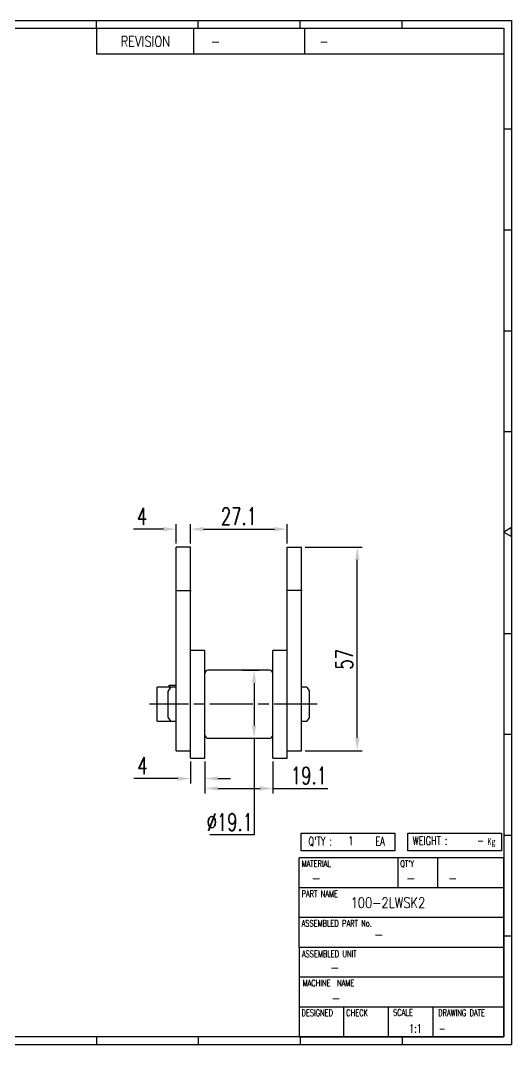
# Model space of a CAD drawing. Header units: millimetres. Extents: x 1614 to 2017, y 59 to 345.
# Drawn here: x 1879.8 to 2017.3, y 58.8 to 345.3 of the extents above; entities that cross this region are included whole.
import ezdxf
from ezdxf.enums import TextEntityAlignment as Align

# ---------------------------------------------------------------- set-up
doc = ezdxf.new("R2010")
doc.units = ezdxf.units.MM
doc.linetypes.add('AM_ISO08W050', pattern=[18, 12, -1.5, 3, -1.5])
doc.layers.get('Defpoints').update_dxf_attribs({"color": 80})
doc.layers.add('CL1', color=140, linetype='AM_ISO08W050', lineweight=25)
doc.layers.add('S-DIM', color=7, linetype='Continuous')
doc.layers.add('TITLE', color=7, linetype='Continuous')
doc.styles.add('HAN', font='ROMANS.shx', dxfattribs={"width": 0.7, "bigfont": 'whgtxt.shx'})
doc.styles.add('HKD_ST2', font='romans.shx', dxfattribs={"width": 0.7, "height": 4, "bigfont": '@extfont2.shx'})
doc.styles.add('HSG', font='SIMPLEX.shx', dxfattribs={"width": 0.7, "bigfont": 'HSG.shx'})
doc.dimstyles.new('AP2', dxfattribs={"dimscale": 2, "dimtxt": 2.4, "dimasz": 1.8, "dimexe": 0.7, "dimexo": 0.5, "dimgap": 0.6, "dimtad": 1, "dimtoh": 1, "dimdec": 1, "dimrnd": 0.01, "dimzin": 9, "dimdsep": 46, "dimtxsty": 'HSG', "dimcen": 0, "dimclrd": 251, "dimclre": 251, "dimclrt": 60, "dimazin": 2, "dimtp": 1, "dimtm": 1, "dimtfac": 0.5, "dimtdec": 1, "dimtofl": 0, "dimtmove": 0, "dimatfit": 3, "dimfxl": 0, "dimtvp": 1, "dimtolj": 2, "dimlwd": -1, "dimlwe": -1, "dimarcsym": 0})

# ---------------------------------------------------------------- blocks, each defined once
blk = doc.blocks.new('MAST')
at = {"color": 140}
for p, q in [((0, 90.118), (80.15, 90.118)), ((80.15, 90.118), (80.15, 33.191)), ((57.068, 89.693), (57.068, 88.246)), ((62.47, 89.693), (62.47, 88.246)), ((68.635, 89.693), (68.635, 88.246)), ((79.725, 88.246), (57.068, 88.246)), ((68.449, 43.961), (68.449, 44.936)), ((68.449, 44.936), (73.654, 44.936)), ((73.654, 44.936), (73.654, 43.961)), ((74.39, 43.961), (74.39, 44.936)), ((74.39, 44.936), (79.595, 44.936)), ((79.595, 44.936), (79.595, 43.961)), ((73.654, 43.961), (68.449, 43.961)), ((79.595, 43.961), (74.39, 43.961)), ((68.336, 38.59), (68.336, 43.563)), ((79.725, 43.563), (68.336, 43.563)), ((73.827, 43.563), (73.827, 41.905)), ((76.037, 43.563), (76.037, 41.905)), ((79.725, 38.59), (79.725, 43.563)), ((79.725, 41.905), (68.336, 41.905)), ((79.725, 40.248), (68.336, 40.248)), ((68.336, 38.59), (68.336, 33.616)), ((79.725, 38.59), (68.336, 38.59)), ((79.725, 33.616), (79.725, 38.59)), ((79.725, 36.932), (68.336, 36.932)), ((79.725, 35.274), (68.336, 35.274)), ((70.822, 33.616), (70.822, 35.274)), ((73.309, 33.616), (73.309, 35.274)), ((75.796, 33.616), (75.796, 35.274)), ((68.336, 33.616), (79.725, 33.616)), ((0, 33.191), (80.15, 33.191))]:
    blk.add_line(p, q, dxfattribs=at)
for p, q in [((57.068, 89.693), (57.068, 90.118)), ((62.732, 89.693), (62.732, 90.118)), ((68.397, 89.693), (68.397, 90.118)), ((74.061, 89.693), (74.061, 90.118)), ((79.725, 84.085), (80.15, 84.085)), ((79.725, 78.478), (80.15, 78.478)), ((79.725, 72.87), (80.15, 72.87)), ((79.725, 67.262), (80.15, 67.262)), ((79.725, 56.047), (80.15, 56.047)), ((79.725, 50.439), (80.15, 50.439)), ((79.725, 44.832), (80.15, 44.832)), ((79.725, 39.224), (80.15, 39.224)), ((57.068, 33.616), (57.068, 33.191)), ((62.732, 33.616), (62.732, 33.191)), ((68.397, 33.616), (68.397, 33.191)), ((74.061, 33.616), (74.061, 33.191))]:
    blk.add_line(p, q)
blk.add_lwpolyline([(0.425, 89.693), (79.725, 89.693), (79.725, 33.616), (0.425, 33.616)], close=True, dxfattribs=at)
blk.add_lwpolyline([(79.725, 61.679), (80.15, 61.433), (80.15, 61.924)], close=True)
for s, height, style, width, p in [('REVISION', 0.5806, 'HAN', 0.8, (58.415, 88.664)), ('-', 0.581, 'HAN', 0.8, (63.426, 88.664)), ('-', 0.581, 'HAN', 0.8, (69.468, 88.664)), ("Q'TY : ", 0.4746, 'HKD_ST2', 0.7, (68.857, 44.253)), ('1', 0.475, 'HKD_ST2', 0.7, (71.071, 44.275)), ('EA', 0.4746, 'HKD_ST2', 0.7, (72.578, 44.253)), ('WEIGHT : ', 0.4746, 'HKD_ST2', 0.7, (74.65, 44.286)), ('-', 0.581, 'HAN', 0.8, (69.029, 42.157)), ('-', 0.581, 'HAN', 0.8, (74.289, 42.157)), ('-', 0.581, 'HAN', 0.8, (76.623, 42.157)), ('-', 0.581, 'HAN', 0.8, (72.515, 39.013)), ('-', 0.581, 'HAN', 0.8, (70.067, 37.189)), ('-', 0.581, 'HAN', 0.8, (70.126, 35.48)), ('1:1', 0.4746, 'HKD_ST2', 0.7, (74.458, 33.848)), ('-', 0.475, 'HKD_ST2', 0.7, (76.112, 33.837))]:
    blk.add_text(s, height=height, dxfattribs=dict(style=style, width=width)).set_placement(p)
at = {"style": 'HKD_ST2', "width": 0.7}
blk.add_text('-', height=0.475, dxfattribs=at).set_placement((78.613, 44.286), align=Align.RIGHT)
at = {"color": 254, "style": 'HKD_ST2', "width": 0.7}
for s, height, p in [('MATERIAL', 0.3651, (68.474, 43.425)), ("QT'Y", 0.3651, (73.965, 43.425)), ('PART NAME', 0.3651, (68.474, 41.756)), ('ASSEMBLED PART No.', 0.36511, (68.474, 40.109)), ('ASSEMBLED UNIT', 0.36511, (68.49, 38.408)), ('MACHINE  NAME', 0.36511, (68.532, 36.794)), ('DESIGNED', 0.3651, (68.474, 35.136)), ('CHECK', 0.3651, (70.961, 35.136)), ('SCALE', 0.3651, (73.566, 35.153)), ('DRAWING DATE', 0.36511, (76.071, 35.141))]:
    blk.add_text(s, height=height, dxfattribs=at).set_placement(p, align=Align.TOP_LEFT)
at = {"layer": 'TITLE', "width": 0.8}
blk.add_text('Kg', height=0.3789, dxfattribs=at).set_placement((78.807, 44.286))
blk = doc.blocks.new('*D11')
at = {"layer": 'Defpoints', "color": 0, "transparency": 16777216}
for p in [(1927.41, 202.98), (1923.41, 197.98), (1927.41, 197.98)]:
    blk.add_point(p, dxfattribs=at)
at = {"layer": 'S-DIM', "color": 251, "linetype": 'ByBlock', "transparency": 16777216}
for p, q in [((1923.41, 198.98), (1923.41, 204.38)), ((1927.41, 198.98), (1927.41, 204.38)), ((1919.81, 202.98), (1911.41, 202.98)), ((1931.01, 202.98), (1934.61, 202.98))]:
    blk.add_line(p, q, dxfattribs=at)
at = {"layer": 'S-DIM', "color": 251, "transparency": 16777216}
for points in [[(1919.81, 203.58), (1919.81, 202.38), (1923.41, 202.98)], [(1931.01, 203.58), (1931.01, 202.38), (1927.41, 202.98)]]:
    blk.add_solid(points, dxfattribs=at)
at = {"layer": 'S-DIM', "color": 60, "transparency": 16777216, "insert": (1913.81, 206.58), "char_height": 4.8, "attachment_point": 5, "style": 'HSG'}
blk.add_mtext('\\A2;4', dxfattribs=at)
blk = doc.blocks.new('*D12')
at = {"layer": 'Defpoints', "color": 0, "transparency": 16777216}
for p in [(1954.46, 202.98), (1927.41, 197.98), (1954.46, 197.98)]:
    blk.add_point(p, dxfattribs=at)
at = {"layer": 'S-DIM', "color": 251, "linetype": 'ByBlock', "transparency": 16777216}
for p, q in [((1927.41, 198.98), (1927.41, 204.38)), ((1954.46, 198.98), (1954.46, 204.38)), ((1931.01, 202.98), (1950.86, 202.98))]:
    blk.add_line(p, q, dxfattribs=at)
at = {"layer": 'S-DIM', "color": 251, "transparency": 16777216}
for points in [[(1931.01, 203.58), (1931.01, 202.38), (1927.41, 202.98)], [(1950.86, 203.58), (1950.86, 202.38), (1954.46, 202.98)]]:
    blk.add_solid(points, dxfattribs=at)
at = {"layer": 'S-DIM', "color": 60, "transparency": 16777216, "insert": (1940.93, 206.58), "char_height": 4.8, "attachment_point": 5, "style": 'HSG'}
blk.add_mtext('\\A2;27.1', dxfattribs=at)
blk = doc.blocks.new('*D13')
at = {"layer": 'Defpoints', "color": 0, "transparency": 16777216}
for p in [(1958.46, 197.98), (1974.08, 197.98), (1958.46, 140.98)]:
    blk.add_point(p, dxfattribs=at)
at = {"layer": 'S-DIM', "color": 251, "linetype": 'ByBlock', "transparency": 16777216}
for p, q in [((1959.46, 197.98), (1975.48, 197.98)), ((1974.08, 144.58), (1974.08, 194.38)), ((1959.46, 140.98), (1975.48, 140.98))]:
    blk.add_line(p, q, dxfattribs=at)
at = {"layer": 'S-DIM', "color": 251, "transparency": 16777216}
for points in [[(1973.48, 194.38), (1974.68, 194.38), (1974.08, 197.98)], [(1973.48, 144.58), (1974.68, 144.58), (1974.08, 140.98)]]:
    blk.add_solid(points, dxfattribs=at)
at = {"layer": 'S-DIM', "color": 60, "transparency": 16777216, "insert": (1970.48, 166.56), "char_height": 4.8, "attachment_point": 5, "rotation": 90, "style": 'HSG'}
blk.add_mtext('\\A2;57', dxfattribs=at)
blk = doc.blocks.new('*D14')
at = {"layer": 'Defpoints', "color": 0, "transparency": 16777216}
for p in [(1931.41, 138.93), (1950.46, 138.93), (1931.41, 130.42)]:
    blk.add_point(p, dxfattribs=at)
at = {"layer": 'S-DIM', "color": 251, "linetype": 'ByBlock', "transparency": 16777216}
for p, q in [((1931.41, 137.93), (1931.41, 129.02)), ((1950.46, 137.93), (1950.46, 129.02)), ((1935.01, 130.42), (1946.86, 130.42)), ((1950.46, 130.42), (1965.81, 130.42))]:
    blk.add_line(p, q, dxfattribs=at)
at = {"layer": 'S-DIM', "color": 251, "transparency": 16777216}
for points in [[(1935.01, 131.02), (1935.01, 129.82), (1931.41, 130.42)], [(1946.86, 131.02), (1946.86, 129.82), (1950.46, 130.42)]]:
    blk.add_solid(points, dxfattribs=at)
at = {"layer": 'S-DIM', "color": 60, "transparency": 16777216, "insert": (1960.53, 134.02), "char_height": 4.8, "attachment_point": 5, "style": 'HSG'}
blk.add_mtext('\\A2;19.1', dxfattribs=at)
blk = doc.blocks.new('*D15')
at = {"layer": 'Defpoints', "color": 0, "transparency": 16777216}
for p in [(1927.41, 138.93), (1931.41, 138.93), (1927.41, 133.19)]:
    blk.add_point(p, dxfattribs=at)
at = {"layer": 'S-DIM', "color": 251, "linetype": 'ByBlock', "transparency": 16777216}
for p, q in [((1927.41, 137.93), (1927.41, 131.79)), ((1931.41, 137.93), (1931.41, 131.79)), ((1923.81, 133.19), (1911.54, 133.19)), ((1935.01, 133.19), (1938.61, 133.19))]:
    blk.add_line(p, q, dxfattribs=at)
at = {"layer": 'S-DIM', "color": 251, "transparency": 16777216}
for points in [[(1923.81, 133.79), (1923.81, 132.59), (1927.41, 133.19)], [(1935.01, 133.79), (1935.01, 132.59), (1931.41, 133.19)]]:
    blk.add_solid(points, dxfattribs=at)
at = {"layer": 'S-DIM', "color": 60, "transparency": 16777216, "insert": (1913.94, 136.79), "char_height": 4.8, "attachment_point": 5, "style": 'HSG'}
blk.add_mtext('\\A2;4', dxfattribs=at)
blk = doc.blocks.new('*D16')
at = {"layer": 'Defpoints', "color": 0, "transparency": 16777216}
for p in [(1940.93, 163.5), (1940.93, 144.45), (1945.19, 144.45)]:
    blk.add_point(p, dxfattribs=at)
at = {"layer": 'S-DIM', "color": 251, "linetype": 'ByBlock', "transparency": 16777216}
for p, q in [((1941.93, 163.5), (1946.59, 163.5)), ((1945.19, 159.9), (1945.19, 148.05)), ((1941.93, 144.45), (1946.59, 144.45)), ((1945.19, 144.45), (1945.19, 117.4)), ((1945.19, 117.4), (1932.79, 117.4))]:
    blk.add_line(p, q, dxfattribs=at)
at = {"layer": 'S-DIM', "color": 251, "transparency": 16777216}
for points in [[(1944.59, 159.9), (1945.79, 159.9), (1945.19, 163.5)], [(1944.59, 148.05), (1945.79, 148.05), (1945.19, 144.45)]]:
    blk.add_solid(points, dxfattribs=at)
at = {"layer": 'S-DIM', "color": 60, "transparency": 16777216, "insert": (1938.39, 121), "char_height": 4.8, "attachment_point": 5, "style": 'HSG'}
blk.add_mtext('\\A2;%%c19.1', dxfattribs=at)

msp = doc.modelspace()

# ---------------------------------------------------------------- linework, layer by layer
for p, q in [((1923.41, 140.98), (1923.41, 197.98)), ((1927.41, 197.98), (1923.41, 197.98)), ((1927.41, 169.03), (1927.41, 197.98)), ((1954.46, 169.03), (1954.46, 197.98)), ((1954.46, 197.98), (1958.46, 197.98)), ((1958.46, 140.98), (1958.46, 197.98)), ((1931.41, 169.03), (1927.41, 169.03)), ((1927.41, 138.93), (1927.41, 169.03)), ((1931.41, 138.93), (1931.41, 169.03)), ((1954.46, 169.03), (1950.46, 169.03)), ((1950.46, 138.93), (1950.46, 169.03)), ((1954.46, 138.93), (1954.46, 169.03)), ((1949.5, 163.5), (1932.36, 163.5)), ((1918.08, 149.21), (1918.08, 158.75)), ((1921.87, 158.75), (1918.08, 158.75)), ((1921.18, 157.55), (1921.87, 158.75)), ((1921.41, 158.75), (1921.41, 159.34)), ((1921.41, 159.34), (1923.41, 159.34)), ((1923.41, 158.75), (1921.87, 158.75)), ((1959.99, 158.75), (1958.46, 158.75)), ((1959.99, 158.75), (1960.68, 157.55)), ((1921.18, 150.4), (1921.18, 157.55)), ((1960.68, 150.4), (1960.68, 157.55)), ((1918.08, 149.21), (1921.87, 149.21)), ((1921.87, 149.21), (1921.18, 150.4)), ((1921.87, 149.21), (1923.41, 149.21)), ((1958.46, 149.21), (1959.99, 149.21)), ((1960.68, 150.4), (1959.99, 149.21)), ((1932.36, 144.45), (1949.5, 144.45)), ((1923.41, 140.98), (1927.41, 140.98)), ((1954.46, 140.98), (1958.46, 140.98)), ((1927.41, 138.93), (1931.41, 138.93)), ((1950.46, 138.93), (1954.46, 138.93))]:
    msp.add_line(p, q)
for centre, radius, start, end in [((1932.36, 162.55), 0.953, 90, 180), ((1949.5, 162.55), 0.952, 0, 90), ((1932.36, 145.4), 0.953, 180, 270), ((1949.5, 145.4), 0.952, 270, 0)]:
    msp.add_arc(centre, radius, start, end)
at = {"layer": 'CL1'}
for p, q in [((1923.21, 185.78), (1927.61, 185.78)), ((1958.66, 185.78), (1954.26, 185.78)), ((1962.81, 153.98), (1915.95, 153.98))]:
    msp.add_line(p, q, dxfattribs=at)

# ---------------------------------------------------------------- block references
at = {"color": 140, "xscale": 5.033947484968212, "yscale": 5.033947484968212, "zscale": 5.033947484968212}
msp.add_blockref('MAST', (1613.79, -108.32), dxfattribs=at)

# ---------------------------------------------------------------- texts
at = {"style": 'HAN', "width": 0.8}
msp.add_text('100-2LWSK2', height=2.923, dxfattribs=at).set_placement((1972.25, 96.99))

# ---------------------------------------------------------------- dimensions: what is measured, and where the dimension line sits
at = {"layer": 'S-DIM'}
for base, p1, p2, picture, middle in [((1927.41, 202.98), (1923.41, 197.98), (1927.41, 197.98), '*D11', (1913.81, 202.98)), ((1927.41, 133.19), (1931.41, 138.93), (1927.41, 138.93), '*D15', (1913.94, 133.19)), ((1931.40580048, 130.42167018), (1950.45580048, 138.92743116), (1931.40580048, 138.92743116), '*D14', (1960.52726549, 130.42167018))]:
    dim = msp.add_linear_dim(base=base, p1=p1, p2=p2, dimstyle='AP2', dxfattribs=at)
    dim.commit()
    dim.dimension.update_dxf_attribs({"geometry": picture, "text_midpoint": middle, "dimtype": 128})
dim = msp.add_linear_dim(base=(1954.45580048, 202.97642429), p1=(1927.40580048, 197.97743116), p2=(1954.45580048, 197.97743116), dimstyle='AP2', override={"dimtmove": 1}, dxfattribs=at)
dim.commit()
dim.dimension.update_dxf_attribs({"geometry": '*D12', "text_midpoint": (1940.93080048, 206.57642429)})
dim = msp.add_linear_dim(base=(1974.08, 197.98), p1=(1958.46, 140.98), p2=(1958.46, 197.98), angle=90, dimstyle='AP2', dxfattribs=at)
dim.commit()
dim.dimension.update_dxf_attribs({"geometry": '*D13', "text_midpoint": (1974.08, 166.56), "dimtype": 128})
dim = msp.add_linear_dim(base=(1945.19310586, 144.45243116), p1=(1940.93080048, 163.50243116), p2=(1940.93080048, 144.45243116), angle=90, text='%%c<>', dimstyle='AP2', dxfattribs=at)
dim.commit()
dim.dimension.update_dxf_attribs({"geometry": '*D16', "text_midpoint": (1938.39310586, 117.39681611), "dimtype": 128})

doc.saveas('drawing.dxf')
